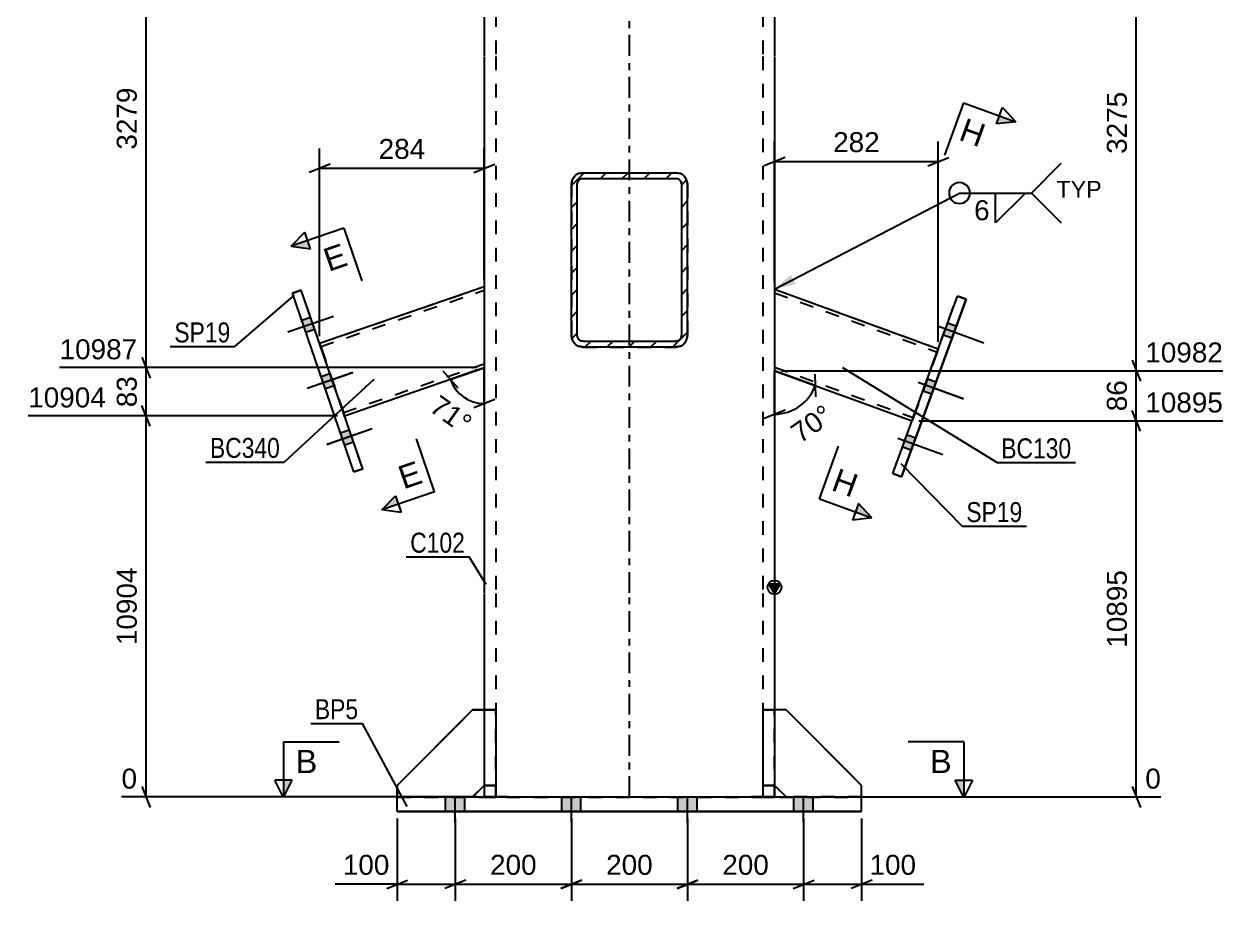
# Model space of a CAD drawing. Header units: millimetres. Extents: x -130 to 464, y -183 to 237.
# Drawn here: x 116.9 to 289.5, y -14.9 to 110.9 of the extents above; entities that cross this region are included whole.
import ezdxf

# ---------------------------------------------------------------- set-up
doc = ezdxf.new("R2010")
doc.units = ezdxf.units.MM
doc.linetypes.add('DXK_LINE_DOT2', pattern=[3.9198, 1.9599, -1.9599])
doc.linetypes.add('DXK_LINE_DOT3', pattern=[5.9187, 2.979, -0.9799, 0.9799, -0.9799])
doc.styles.add('Arial', font='ARIAL.TTF', dxfattribs={"height": 0.2})
doc.styles.add('Arial Narrow', font='ARIALN.TTF', dxfattribs={"height": 0.2})

# ---------------------------------------------------------------- blocks, each defined once
blk = doc.blocks.new('Bolt-284929128-3125 - 3003')
at = {"linetype": 'Continuous'}
for points in [[(158.6, 67.08), (158, 68.82), (156.74, 68.38), (157.34, 66.65)], [(158.6, 67.08), (158, 68.82), (156.74, 68.38), (157.34, 66.65)], [(158.6, 67.08), (158, 68.82), (156.74, 68.38), (157.34, 66.65)], [(161.38, 59.01), (160.78, 60.74), (159.52, 60.31), (160.12, 58.57)], [(161.38, 59.01), (160.78, 60.74), (159.52, 60.3), (160.12, 58.57)], [(164.16, 50.93), (163.56, 52.67), (162.3, 52.23), (162.9, 50.5)], [(164.16, 50.93), (163.56, 52.66), (162.3, 52.23), (162.9, 50.5)], [(164.16, 50.93), (163.56, 52.66), (162.3, 52.23), (162.9, 50.49)]]:
    blk.add_hatch(color=1, dxfattribs=at).paths.add_polyline_path(points)
at = {"color": 1, "linetype": 'Continuous'}
for p, q in [((154.75, 66.73), (161.29, 68.98)), ((154.75, 66.73), (161.29, 68.98)), ((154.75, 66.73), (161.29, 68.98)), ((156.74, 68.38), (158, 68.82)), ((156.74, 68.38), (158, 68.82)), ((156.74, 68.38), (158, 68.82)), ((157.34, 66.65), (158.6, 67.08)), ((157.34, 66.65), (158.6, 67.08)), ((157.34, 66.65), (158.6, 67.08)), ((157.53, 58.65), (164.07, 60.91)), ((157.53, 58.65), (164.07, 60.9)), ((159.52, 60.31), (160.78, 60.74)), ((159.52, 60.3), (160.78, 60.74)), ((160.12, 58.57), (161.38, 59.01)), ((160.12, 58.57), (161.38, 59.01)), ((160.31, 50.58), (166.85, 52.83)), ((160.31, 50.58), (166.85, 52.83)), ((160.31, 50.57), (166.85, 52.83)), ((162.3, 52.23), (163.56, 52.67)), ((162.3, 52.23), (163.56, 52.66)), ((162.3, 52.23), (163.56, 52.66)), ((162.9, 50.5), (164.16, 50.93)), ((162.9, 50.5), (164.16, 50.93)), ((162.9, 50.49), (164.16, 50.93))]:
    blk.add_line(p, q, dxfattribs=at)
blk = doc.blocks.new('Bolt-284929128-3104 - 3003')
at = {"linetype": 'Continuous'}
for points in [[(250.07, 65.83), (250.69, 67.55), (249.44, 68.01), (248.81, 66.29)], [(250.07, 65.83), (250.69, 67.55), (249.44, 68.01), (248.81, 66.29)], [(250.07, 65.83), (250.69, 67.55), (249.44, 68.01), (248.81, 66.28)], [(247.14, 57.8), (247.77, 59.53), (246.52, 59.98), (245.89, 58.26)], [(247.14, 57.8), (247.77, 59.52), (246.52, 59.98), (245.89, 58.26)], [(244.22, 49.78), (244.85, 51.5), (243.6, 51.96), (242.97, 50.23)], [(244.22, 49.78), (244.85, 51.5), (243.6, 51.96), (242.97, 50.23)], [(244.22, 49.78), (244.85, 51.5), (243.6, 51.95), (242.97, 50.23)]]:
    blk.add_hatch(color=1, dxfattribs=at).paths.add_polyline_path(points)
at = {"color": 1, "linetype": 'Continuous'}
for p, q in [((248.11, 67.52), (254.61, 65.15)), ((248.11, 67.52), (254.61, 65.15)), ((248.11, 67.52), (254.61, 65.15)), ((249.44, 68.01), (250.69, 67.55)), ((249.44, 68.01), (250.69, 67.55)), ((249.44, 68.01), (250.69, 67.55)), ((248.81, 66.29), (250.07, 65.83)), ((248.81, 66.29), (250.07, 65.83)), ((248.81, 66.28), (250.07, 65.83)), ((245.19, 59.49), (251.69, 57.13)), ((245.19, 59.49), (251.69, 57.12)), ((246.52, 59.98), (247.77, 59.53)), ((246.52, 59.98), (247.77, 59.52)), ((245.89, 58.26), (247.14, 57.8)), ((245.89, 58.26), (247.14, 57.8)), ((243.6, 51.96), (244.85, 51.5)), ((243.6, 51.96), (244.85, 51.5)), ((243.6, 51.95), (244.85, 51.5)), ((242.26, 51.47), (248.76, 49.1)), ((242.26, 51.46), (248.76, 49.1)), ((242.26, 51.46), (248.76, 49.1)), ((242.97, 50.23), (244.22, 49.78)), ((242.97, 50.23), (244.22, 49.78)), ((242.97, 50.23), (244.22, 49.78))]:
    blk.add_line(p, q, dxfattribs=at)
blk = doc.blocks.new('Part-284929128-3010 - 3003')
at = {"color": 2, "linetype": 'Continuous'}
for p, q in [((226.26, 12.5), (224.59, 12.5)), ((237.09, 1.67), (226.26, 12.5)), ((226.26, 12.5), (226.26, 12.5)), ((226.26, 0.01), (224.59, 1.67)), ((237.09, 0.01), (237.09, 1.67))]:
    blk.add_line(p, q, dxfattribs=at)
at = {"color": 7, "linetype": 'DXK_LINE_DOT2'}
for p, q in [((224.59, 12.5), (224.59, 1.67)), ((226.26, 12.5), (224.59, 12.5)), ((226.26, 12.5), (237.09, 1.67)), ((226.26, 0), (224.59, 1.67)), ((226.26, 0), (226.26, 0.01)), ((226.26, 0), (237.09, 0)), ((226.26, 0), (226.26, 0)), ((237.09, 0), (226.26, 0)), ((237.09, 0), (237.09, 0.01)), ((237.09, 0.01), (237.09, 0)), ((237.09, 0), (237.09, 0))]:
    blk.add_line(p, q, dxfattribs=at)
blk = doc.blocks.new('Part-284929128-3011 - 3003')
at = {"color": 2, "linetype": 'Continuous'}
for p, q in [((182.93, 12.5), (182.93, 12.5)), ((184.59, 12.5), (182.93, 12.5)), ((182.93, 12.5), (182.93, 0.01)), ((184.59, 12.5), (184.59, 12.5)), ((184.59, 12.5), (184.59, 0.01)), ((184.59, 1.67), (182.93, 1.67)), ((182.93, 0.01), (184.59, 0.01))]:
    blk.add_line(p, q, dxfattribs=at)
at = {"color": 7, "linetype": 'DXK_LINE_DOT2'}
for p, q in [((182.93, 12.5), (184.59, 12.5)), ((182.93, 1.67), (184.59, 1.67)), ((182.93, 1.67), (182.93, 0)), ((182.93, 0), (182.93, 0.01)), ((184.59, 0), (182.93, 0)), ((184.59, 1.67), (184.59, 0)), ((184.59, 0), (184.59, 0.01))]:
    blk.add_line(p, q, dxfattribs=at)
blk = doc.blocks.new('Part-284929128-3012 - 3003')
at = {"color": 7, "linetype": 'DXK_LINE_DOT2'}
for p, q in [((170.43, 1.66), (181.26, 12.5)), ((181.26, 12.5), (170.43, 1.66)), ((181.26, 12.5), (182.93, 12.5)), ((181.26, 12.5), (181.26, 12.5)), ((182.93, 12.5), (181.26, 12.5)), ((182.93, 12.5), (182.93, 1.66)), ((170.43, 0), (170.43, 1.66)), ((182.93, 1.66), (181.26, 0)), ((181.26, 0), (181.27, 0.01)), ((181.26, 0), (170.43, 0)), ((170.43, 0), (181.26, 0)), ((181.26, 0), (181.26, 0))]:
    blk.add_line(p, q, dxfattribs=at)
at = {"color": 2, "linetype": 'Continuous'}
blk.add_line((181.27, 0.01), (182.93, 1.66), dxfattribs=at)
blk = doc.blocks.new('Part-284929128-3026 - 3003')
at = {"color": 2, "linetype": 'Continuous'}
for p, q in [((170.43, -2.09), (170.43, 0.01)), ((170.43, 0.01), (237.09, 0.01)), ((237.09, -2.09), (237.09, 0.01)), ((170.43, -2.08), (170.43, -2.09)), ((237.09, -2.08), (170.43, -2.08)), ((170.43, -2.09), (237.09, -2.09)), ((237.09, -2.08), (237.09, -2.09))]:
    blk.add_line(p, q, dxfattribs=at)
at = {"color": 7, "linetype": 'DXK_LINE_DOT2'}
blk.add_line((170.43, -0.01), (237.09, -0.01), dxfattribs=at)
blk = doc.blocks.new('Part-284929128-3027 - 3003')
at = {"color": 7, "linetype": 'DXK_LINE_DOT2'}
for p, q in [((182.93, 12.5), (182.93, -0.01)), ((184.59, 12.5), (182.93, 12.5)), ((182.93, 12.5), (184.59, 12.5)), ((184.59, -0.01), (184.59, 12.5)), ((182.93, 1.66), (184.59, 1.66)), ((184.59, 1.66), (182.93, 1.66)), ((182.93, 0), (182.93, 0.01)), ((184.59, 0), (184.59, 0.01)), ((182.93, -0.01), (182.93, 0)), ((182.93, 0), (184.59, 0)), ((182.93, -0.01), (184.59, -0.01)), ((184.59, 0), (184.59, -0.01))]:
    blk.add_line(p, q, dxfattribs=at)
blk = doc.blocks.new('Part-284929128-3028 - 3003')
at = {"color": 2, "linetype": 'Continuous'}
for p, q in [((181.26, 12.5), (170.43, 1.67)), ((181.26, 12.5), (181.26, 12.5)), ((182.93, 12.5), (181.26, 12.5)), ((170.43, 1.67), (170.43, 1.67)), ((170.43, 1.67), (170.43, 0.01)), ((181.26, 0.01), (182.93, 1.67))]:
    blk.add_line(p, q, dxfattribs=at)
at = {"color": 7, "linetype": 'DXK_LINE_DOT2'}
for p, q in [((170.43, 1.67), (181.26, 12.5)), ((181.26, 12.5), (182.93, 12.5)), ((182.93, 12.5), (182.93, 1.67)), ((170.43, 0.01), (170.43, 0)), ((181.26, 0), (170.43, 0)), ((170.43, 0), (181.26, 0)), ((182.93, 1.67), (181.26, 0)), ((181.26, 0), (181.26, 0.01)), ((181.26, 0), (181.26, 0))]:
    blk.add_line(p, q, dxfattribs=at)
blk = doc.blocks.new('Part-284929128-3029 - 3003')
at = {"color": 7, "linetype": 'DXK_LINE_DOT2'}
for p, q in [((222.93, 12.5), (222.93, -0.01)), ((224.59, 12.5), (222.93, 12.5)), ((222.93, 12.5), (224.59, 12.5)), ((224.59, -0.01), (224.59, 12.5)), ((222.93, 1.66), (224.59, 1.66)), ((224.59, 1.66), (222.93, 1.66)), ((222.93, 0), (222.93, 0.01)), ((224.59, 0), (224.59, 0.01)), ((222.93, -0.01), (222.93, 0)), ((222.93, 0), (224.59, 0)), ((222.93, -0.01), (224.59, -0.01)), ((224.59, 0), (224.59, -0.01))]:
    blk.add_line(p, q, dxfattribs=at)
blk = doc.blocks.new('Part-284929128-3149 - 3003')
at = {"linetype": 'Continuous'}
blk.add_hatch(color=2, dxfattribs=at).paths.add_polyline_path([(224.59, 29.17), (223.79, 30.57), (225.39, 30.57)])
at = {"color": 2, "linetype": 'Continuous'}
for p, q in [((182.93, 155.52), (182.93, 106.31)), ((224.59, 155.52), (224.59, 106.31)), ((182.93, 106.21), (182.93, 29.27)), ((224.59, 106.21), (224.59, 29.27)), ((224.59, 29.17), (223.79, 30.57)), ((223.79, 30.57), (225.39, 30.57)), ((225.39, 30.57), (224.59, 29.17)), ((182.93, 29.17), (182.93, 12.5)), ((224.59, 29.17), (224.59, 12.5))]:
    blk.add_line(p, q, dxfattribs=at)
at = {"color": 7, "linetype": 'DXK_LINE_DOT2'}
for p, q in [((184.59, 155.52), (184.59, 106.31)), ((222.93, 155.52), (222.93, 106.31)), ((184.59, 106.21), (184.59, 29.27)), ((222.93, 106.21), (222.93, 29.27)), ((184.59, 29.17), (184.59, 0)), ((222.93, 29.17), (222.93, 0)), ((182.93, 12.5), (182.93, 0)), ((224.59, 12.5), (224.59, 0)), ((182.93, 0), (182.93, 0)), ((183.18, 0), (182.93, 0)), ((183.9, 0), (183.18, 0)), ((184.98, 0), (183.9, 0)), ((184.59, 0), (184.59, 0.01)), ((184.59, 0), (184.59, 0)), ((184.59, 0), (184.72, 0)), ((184.72, 0), (185.08, 0)), ((186.26, 0), (184.98, 0)), ((185.08, 0), (185.62, 0)), ((185.62, 0), (186.26, 0)), ((186.26, 0), (221.26, 0)), ((186.26, 0), (221.26, 0)), ((221.26, 0), (221.9, 0)), ((222.53, 0), (221.26, 0)), ((221.9, 0), (222.44, 0)), ((222.44, 0), (222.8, 0)), ((223.62, 0), (222.53, 0)), ((222.8, 0), (222.93, 0)), ((222.93, 0), (222.93, 0.01)), ((222.93, 0), (222.93, 0)), ((224.34, 0), (223.62, 0)), ((224.59, 0), (224.34, 0)), ((224.59, 0), (224.59, 0)), ((182.93, 0), (183.18, 0)), ((183.18, 0), (183.9, 0)), ((183.9, 0), (184.98, 0)), ((184.72, 0), (184.59, 0)), ((185.08, 0), (184.72, 0)), ((184.98, 0), (186.26, 0)), ((185.62, 0), (185.08, 0)), ((186.26, 0), (185.62, 0)), ((186.26, 0), (221.26, 0)), ((186.26, 0), (221.26, 0)), ((221.9, 0), (221.26, 0)), ((221.26, 0), (222.53, 0)), ((222.44, 0), (221.9, 0)), ((222.8, 0), (222.44, 0)), ((222.53, 0), (223.62, 0)), ((222.93, 0), (222.8, 0)), ((223.62, 0), (224.34, 0)), ((224.34, 0), (224.59, 0))]:
    blk.add_line(p, q, dxfattribs=at)
at = {"color": 7, "linetype": 'DXK_LINE_DOT3'}
for p, q in [((203.76, 106.31), (203.76, 155.52)), ((203.76, 29.27), (203.76, 106.21)), ((203.76, 0), (203.76, 29.17))]:
    blk.add_line(p, q, dxfattribs=at)
at = {"color": 2, "linetype": 'Continuous'}
blk.add_circle((224.59, 30.07), 1, dxfattribs=at)
blk = doc.blocks.new('Part-284929128-3161 - 3003')
at = {"color": 2, "linetype": 'Continuous'}
for p, q in [((241.57, 46.4), (250.84, 71.85)), ((252.09, 71.39), (242.83, 45.94)), ((242.83, 45.94), (252.09, 71.39)), ((252.09, 71.39), (250.84, 71.85)), ((252.09, 71.39), (252.09, 71.39)), ((252.09, 71.39), (252.09, 71.39)), ((241.57, 46.39), (241.57, 46.4)), ((241.57, 46.39), (241.57, 46.4)), ((241.57, 46.4), (242.83, 45.94)), ((242.83, 45.94), (241.57, 46.39)), ((242.83, 45.94), (242.83, 45.94))]:
    blk.add_line(p, q, dxfattribs=at)
at = {"color": 7, "linetype": 'DXK_LINE_DOT2'}
for p, q in [((241.57, 46.4), (250.84, 71.84)), ((250.84, 71.84), (250.84, 71.85)), ((250.84, 71.84), (252.09, 71.39))]:
    blk.add_line(p, q, dxfattribs=at)
blk = doc.blocks.new('Part-284929128-3065 - 3003')
at = {"color": 2, "linetype": 'Continuous'}
for p, q in [((159.29, 65.07), (182.93, 73.21)), ((162.87, 54.67), (182.93, 61.58)), ((162.87, 54.67), (182.93, 61.58))]:
    blk.add_line(p, q, dxfattribs=at)
at = {"color": 7, "linetype": 'DXK_LINE_DOT2'}
for p, q in [((159.29, 65.07), (182.93, 73.21)), ((159.45, 64.6), (182.93, 72.68)), ((159.45, 64.6), (182.93, 72.68)), ((182.93, 73.21), (182.93, 61.58)), ((159.29, 65.07), (159.29, 65.07)), ((159.29, 65.07), (159.31, 65)), ((159.31, 65), (159.29, 65.07)), ((159.31, 65), (159.38, 64.8)), ((159.38, 64.8), (159.31, 65)), ((159.38, 64.8), (159.49, 64.49)), ((159.49, 64.49), (159.38, 64.8)), ((159.45, 64.6), (159.45, 64.6)), ((159.45, 64.6), (159.5, 64.46)), ((159.45, 64.6), (159.46, 64.57)), ((159.46, 64.57), (159.55, 64.31)), ((159.49, 64.49), (162.69, 55.18)), ((159.49, 64.49), (162.67, 55.26)), ((159.5, 64.46), (162.66, 55.28)), ((159.55, 64.31), (162.66, 55.29)), ((162.71, 55.15), (182.93, 62.11)), ((162.71, 55.15), (182.93, 62.11)), ((162.66, 55.29), (162.71, 55.15)), ((162.69, 55.18), (162.66, 55.28)), ((162.77, 54.95), (162.67, 55.26)), ((162.71, 55.15), (162.69, 55.18)), ((162.69, 55.18), (162.77, 54.95)), ((162.71, 55.15), (162.71, 55.15)), ((162.77, 54.95), (162.84, 54.74)), ((162.84, 54.75), (162.77, 54.95)), ((162.87, 54.67), (162.84, 54.75)), ((162.84, 54.74), (162.87, 54.67)), ((162.87, 54.67), (162.87, 54.67)), ((162.87, 54.67), (162.87, 54.67))]:
    blk.add_line(p, q, dxfattribs=at)
blk = doc.blocks.new('Part-284929128-3071 - 3003')
at = {"color": 2, "linetype": 'Continuous'}
for p, q in [((222.93, 12.5), (222.93, 12.5)), ((224.59, 12.5), (222.93, 12.5)), ((222.93, 12.5), (222.93, 0.01)), ((224.59, 12.5), (224.59, 12.5)), ((224.59, 12.5), (224.59, 0.01)), ((224.59, 1.67), (222.93, 1.67)), ((222.93, 0.01), (224.59, 0.01))]:
    blk.add_line(p, q, dxfattribs=at)
at = {"color": 7, "linetype": 'DXK_LINE_DOT2'}
for p, q in [((222.93, 12.5), (224.59, 12.5)), ((222.93, 1.67), (224.59, 1.67)), ((222.93, 1.67), (222.93, 0)), ((222.93, 0), (222.93, 0.01)), ((224.59, 0), (222.93, 0)), ((224.59, 1.67), (224.59, 0)), ((224.59, 0), (224.59, 0.01))]:
    blk.add_line(p, q, dxfattribs=at)
blk = doc.blocks.new('Part-284929128-3072 - 3003')
at = {"color": 7, "linetype": 'DXK_LINE_DOT2'}
for p, q in [((226.26, 12.5), (224.59, 12.5)), ((224.59, 12.5), (224.59, 1.66)), ((226.26, 12.5), (224.59, 12.5)), ((237.09, 1.66), (226.26, 12.5)), ((226.26, 12.5), (226.26, 12.5)), ((226.26, 12.5), (237.09, 1.66)), ((226.26, 0), (224.59, 1.66)), ((226.26, 0), (226.25, 0.01)), ((237.09, 0), (237.09, 1.66)), ((237.09, 0), (237.09, 0.01)), ((226.26, 0), (237.09, 0)), ((226.26, 0), (226.26, 0)), ((226.26, 0), (237.09, 0))]:
    blk.add_line(p, q, dxfattribs=at)
at = {"color": 2, "linetype": 'Continuous'}
blk.add_line((226.25, 0.01), (224.59, 1.66), dxfattribs=at)
blk = doc.blocks.new('Part-284929128-3087 - 3003')
at = {"color": 2, "linetype": 'Continuous'}
for p, q in [((224.59, 72.84), (248.09, 64.29)), ((224.59, 61.13), (244.32, 53.95)), ((224.59, 61.13), (244.32, 53.95))]:
    blk.add_line(p, q, dxfattribs=at)
at = {"color": 7, "linetype": 'DXK_LINE_DOT2'}
for p, q in [((224.59, 72.84), (224.59, 61.13)), ((224.59, 72.84), (248.09, 64.29)), ((224.59, 72.31), (247.91, 63.82)), ((224.59, 72.31), (247.91, 63.82)), ((247.99, 64.01), (247.87, 63.71)), ((247.91, 63.82), (247.99, 64.01)), ((248.06, 64.22), (247.99, 64.01)), ((247.99, 64.01), (248.06, 64.22)), ((248.09, 64.29), (248.06, 64.22)), ((248.06, 64.22), (248.09, 64.29)), ((248.09, 64.29), (248.09, 64.29)), ((247.91, 63.82), (244.51, 54.46)), ((247.87, 63.71), (244.53, 54.53)), ((247.86, 63.68), (244.54, 54.56)), ((247.86, 63.68), (244.6, 54.71)), ((247.86, 63.68), (247.9, 63.78)), ((247.9, 63.78), (247.86, 63.68)), ((247.9, 63.78), (247.91, 63.82)), ((247.91, 63.82), (247.9, 63.78)), ((247.91, 63.82), (247.91, 63.82)), ((224.59, 61.67), (244.49, 54.42)), ((224.59, 61.66), (244.49, 54.42)), ((244.35, 54.02), (244.32, 53.95)), ((244.32, 53.95), (244.35, 54.02)), ((244.32, 53.95), (244.32, 53.95)), ((244.32, 53.95), (244.32, 53.95)), ((244.42, 54.23), (244.35, 54.02)), ((244.35, 54.02), (244.42, 54.23)), ((244.53, 54.53), (244.42, 54.23)), ((244.42, 54.23), (244.51, 54.46)), ((244.51, 54.46), (244.49, 54.42)), ((244.49, 54.42), (244.51, 54.46)), ((244.49, 54.42), (244.49, 54.42)), ((244.54, 54.56), (244.51, 54.46)), ((244.51, 54.46), (244.54, 54.56)), ((244.54, 54.56), (244.6, 54.71))]:
    blk.add_line(p, q, dxfattribs=at)
blk = doc.blocks.new('Part-284929128-3167 - 3003')
at = {"linetype": 'Continuous'}
h = blk.add_hatch(dxfattribs=at)
h.set_pattern_fill('', scale=0.7, style=0, pattern_type=0)
h.set_pattern_definition([(45, (211.9683, 88.5133), (-1.57154, 1.57154), [])])
h.paths.add_polyline_path([(212.1, 87.88), (211.97, 88.51), (211.61, 89.05), (211.07, 89.42), (210.43, 89.54), (197.1, 89.54), (196.46, 89.42), (195.92, 89.05), (195.56, 88.51), (195.43, 87.88), (195.43, 66.21), (195.56, 65.57), (195.92, 65.03), (196.46, 64.67), (197.1, 64.54), (210.43, 64.54), (211.07, 64.67), (211.61, 65.03), (211.97, 65.57), (212.1, 66.21)])
h.paths.add_polyline_path([(211.2, 65.89), (211.02, 65.62), (210.75, 65.44), (210.43, 65.38), (197.1, 65.38), (196.78, 65.44), (196.51, 65.62), (196.33, 65.89), (196.26, 66.21), (196.26, 87.88), (196.33, 88.19), (196.51, 88.46), (196.78, 88.65), (197.1, 88.71), (210.43, 88.71), (210.75, 88.65), (211.02, 88.46), (211.2, 88.19), (211.26, 87.88), (211.26, 66.21)])
at = {"color": 7, "linetype": 'DXK_LINE_DOT2'}
for p, q in [((195.43, 87.87), (195.56, 88.51)), ((196.33, 88.19), (196.26, 87.87)), ((196.33, 88.19), (196.33, 88.19)), ((196.46, 89.41), (197.1, 89.54)), ((197.1, 89.54), (210.43, 89.54)), ((197.1, 89.54), (197.1, 89.54)), ((210.43, 89.54), (210.43, 89.54)), ((210.43, 89.54), (211.07, 89.41)), ((211.2, 88.19), (211.2, 88.19)), ((211.26, 87.87), (211.2, 88.19)), ((211.97, 88.51), (212.1, 87.87)), ((195.43, 87.87), (195.43, 87.88)), ((195.43, 87.87), (195.43, 66.21)), ((196.26, 87.87), (196.26, 87.88)), ((196.26, 66.21), (196.26, 87.87)), ((211.26, 87.87), (211.26, 87.88)), ((211.26, 66.21), (211.26, 87.87)), ((212.1, 87.88), (212.1, 66.21)), ((195.56, 65.57), (195.43, 66.21)), ((196.26, 66.21), (196.26, 66.21)), ((196.26, 66.21), (196.33, 65.89)), ((211.2, 65.89), (211.26, 66.21)), ((211.26, 66.21), (211.26, 66.21)), ((212.1, 66.21), (211.97, 65.57)), ((195.56, 65.57), (195.56, 65.57)), ((196.78, 65.44), (197.1, 65.37)), ((197.1, 65.37), (197.1, 65.38)), ((197.1, 65.37), (210.43, 65.37)), ((210.43, 65.37), (210.75, 65.44)), ((210.43, 65.37), (210.43, 65.38)), ((211.97, 65.57), (211.97, 65.57))]:
    blk.add_line(p, q, dxfattribs=at)
at = {"color": 2, "linetype": 'Continuous'}
for p, q in [((195.56, 88.51), (195.43, 87.88)), ((196.26, 87.88), (196.33, 88.19)), ((197.1, 89.54), (196.46, 89.42)), ((197.1, 88.71), (196.78, 88.64)), ((196.78, 88.65), (197.1, 88.71)), ((197.1, 89.54), (210.43, 89.54)), ((197.1, 88.71), (197.1, 88.71)), ((197.1, 88.71), (210.43, 88.71)), ((197.1, 88.71), (210.43, 88.71)), ((211.07, 89.42), (210.43, 89.54)), ((210.43, 88.71), (210.43, 88.71)), ((210.75, 88.64), (210.43, 88.71)), ((210.43, 88.71), (210.75, 88.65)), ((211.2, 88.19), (211.26, 87.88)), ((212.1, 87.88), (211.97, 88.51)), ((195.43, 66.21), (195.43, 87.88)), ((196.26, 66.21), (196.26, 87.88)), ((211.26, 66.21), (211.26, 87.88)), ((212.1, 66.21), (212.1, 87.88)), ((195.43, 66.21), (195.56, 65.57)), ((196.33, 65.89), (196.26, 66.21)), ((211.26, 66.21), (211.2, 65.89)), ((211.97, 65.57), (212.1, 66.21)), ((197.1, 64.54), (196.46, 64.67)), ((196.46, 64.67), (197.1, 64.54)), ((197.1, 65.38), (196.78, 65.44)), ((197.1, 65.38), (210.43, 65.38)), ((197.1, 64.54), (210.43, 64.54)), ((197.1, 64.54), (197.1, 64.54)), ((197.1, 64.54), (210.43, 64.54)), ((210.75, 65.44), (210.43, 65.38)), ((211.07, 64.67), (210.43, 64.54)), ((210.43, 64.54), (211.07, 64.67)), ((210.43, 64.54), (210.43, 64.54))]:
    blk.add_line(p, q, dxfattribs=at)
at = {"color": 7, "linetype": 'DXK_LINE_DOT3'}
blk.add_line((203.76, 77.04), (203.76, 77.04), dxfattribs=at)
at = {"color": 2, "linetype": 'Continuous'}
for centre, radius, start, end in [((197.1, 87.88), 1.67, 112.5, 157.5), ((197.1, 87.88), 0.833, 112.5, 157.5), ((197.1, 87.87), 0.833, 112.5, 157.5), ((210.43, 87.88), 0.833, 22.5, 67.5), ((210.43, 87.87), 0.833, 22.5, 67.5), ((210.43, 87.88), 1.67, 22.5, 67.5), ((197.1, 66.21), 0.833, 202.5, 247.5), ((210.43, 66.21), 0.833, 292.5, 337.5), ((197.1, 66.21), 1.67, 202.5, 247.5), ((197.1, 66.21), 1.67, 202.5, 247.5), ((210.43, 66.21), 1.67, 292.5, 337.5), ((210.43, 66.21), 1.67, 292.5, 337.5)]:
    blk.add_arc(centre, radius, start, end, dxfattribs=at)
at = {"color": 7, "linetype": 'DXK_LINE_DOT2'}
for centre, radius, start, end in [((197.1, 87.87), 1.67, 112.5, 157.5), ((210.43, 87.87), 1.67, 22.5, 67.5), ((197.1, 66.21), 0.833, 202.5, 247.5), ((210.43, 66.21), 0.833, 292.5, 337.5)]:
    blk.add_arc(centre, radius, start, end, dxfattribs=at)
blk = doc.blocks.new('Bolt-284929128-3105 - 3003')
at = {"linetype": 'Continuous'}
for points in [[(177.38, -2.08), (180.13, -2.08), (180.13, 0), (177.38, 0)], [(177.38, -2.08), (180.13, -2.08), (180.13, 0), (177.38, 0)], [(194.05, -2.08), (196.8, -2.08), (196.8, 0), (194.05, 0)], [(210.72, -2.08), (213.47, -2.08), (213.47, 0), (210.72, 0)], [(227.38, -2.08), (230.13, -2.08), (230.13, 0), (227.38, 0)], [(227.38, -2.08), (230.13, -2.08), (230.13, 0), (227.38, 0)], [(177.38, -2.09), (180.13, -2.09), (180.13, 0), (177.38, 0)], [(177.38, -2.08), (180.13, -2.08), (180.13, 0), (177.38, 0)], [(194.05, -2.09), (196.8, -2.09), (196.8, 0), (194.05, 0)], [(210.72, -2.09), (213.47, -2.09), (213.47, 0), (210.72, 0)], [(227.38, -2.09), (230.13, -2.09), (230.13, 0), (227.38, 0)], [(227.38, -2.08), (230.13, -2.08), (230.13, 0), (227.38, 0)]]:
    blk.add_hatch(color=1, dxfattribs=at).paths.add_polyline_path(points)
at = {"color": 1, "linetype": 'Continuous'}
for p, q in [((177.38, -2.08), (177.38, 0)), ((177.38, -2.08), (177.38, 0)), ((178.76, -3.67), (178.76, 0)), ((178.76, -3.66), (178.76, 0)), ((180.13, -2.08), (180.13, 0)), ((180.13, -2.08), (180.13, 0)), ((194.05, -2.08), (194.05, 0)), ((195.43, -3.66), (195.43, 0)), ((196.8, -2.08), (196.8, 0)), ((210.72, -2.08), (210.72, 0)), ((212.09, -3.66), (212.09, 0)), ((213.47, -2.08), (213.47, 0)), ((227.38, -2.08), (227.38, 0)), ((227.38, -2.08), (227.38, 0)), ((228.76, -3.67), (228.76, 0)), ((228.76, -3.66), (228.76, 0)), ((230.13, -2.08), (230.13, 0)), ((230.13, -2.08), (230.13, 0)), ((177.38, -2.09), (177.38, 0)), ((177.38, -2.08), (177.38, 0)), ((178.76, -3.67), (178.76, 0)), ((178.76, -3.67), (178.76, 0)), ((180.13, -2.09), (180.13, 0)), ((180.13, -2.08), (180.13, 0)), ((194.05, -2.09), (194.05, 0)), ((195.43, -3.67), (195.43, 0)), ((196.8, -2.09), (196.8, 0)), ((210.72, -2.09), (210.72, 0)), ((212.09, -3.67), (212.09, 0)), ((213.47, -2.09), (213.47, 0)), ((227.38, -2.09), (227.38, 0)), ((227.38, -2.08), (227.38, 0)), ((228.76, -3.67), (228.76, 0)), ((228.76, -3.67), (228.76, 0)), ((230.13, -2.09), (230.13, 0)), ((230.13, -2.08), (230.13, 0))]:
    blk.add_line(p, q, dxfattribs=at)
blk = doc.blocks.new('Part-284929128-3114 - 3003')
at = {"color": 7, "linetype": 'DXK_LINE_DOT2'}
for p, q in [((195.56, 88.5), (195.43, 87.87)), ((196.26, 87.87), (196.33, 88.18)), ((196.33, 88.18), (196.33, 88.18)), ((197.1, 89.53), (196.46, 89.41)), ((196.78, 88.64), (197.1, 88.7)), ((197.1, 89.53), (210.43, 89.53)), ((197.1, 89.53), (197.1, 89.53)), ((197.1, 88.7), (197.1, 88.7)), ((197.1, 88.7), (210.43, 88.7)), ((210.43, 89.53), (210.43, 89.53)), ((211.07, 89.41), (210.43, 89.53)), ((210.43, 88.7), (210.43, 88.7)), ((210.43, 88.7), (210.75, 88.64)), ((211.2, 88.18), (211.2, 88.18)), ((211.2, 88.18), (211.26, 87.87)), ((212.1, 87.87), (211.97, 88.5)), ((195.43, 87.87), (195.43, 66.2)), ((196.26, 87.86), (196.26, 87.87)), ((196.26, 66.2), (196.26, 87.87)), ((211.26, 87.86), (211.26, 87.87)), ((211.26, 66.2), (211.26, 87.87)), ((212.1, 87.87), (212.1, 66.2)), ((195.43, 66.2), (195.56, 65.56)), ((196.26, 66.2), (196.26, 66.2)), ((196.33, 65.88), (196.26, 66.2)), ((211.26, 66.2), (211.2, 65.88)), ((211.26, 66.2), (211.26, 66.2)), ((211.97, 65.56), (212.1, 66.2)), ((195.56, 65.56), (195.56, 65.56)), ((196.46, 64.66), (197.1, 64.53)), ((197.1, 65.37), (196.78, 65.43)), ((197.1, 65.36), (197.1, 65.37)), ((197.1, 65.37), (210.43, 65.37)), ((197.1, 64.53), (210.43, 64.53)), ((197.1, 64.53), (197.1, 64.53)), ((210.75, 65.43), (210.43, 65.37)), ((210.43, 65.36), (210.43, 65.37)), ((210.43, 64.53), (211.07, 64.66)), ((210.43, 64.53), (210.43, 64.53)), ((211.97, 65.56), (211.97, 65.56))]:
    blk.add_line(p, q, dxfattribs=at)
at = {"color": 7, "linetype": 'DXK_LINE_DOT3'}
blk.add_line((203.76, 77.03), (203.76, 77.03), dxfattribs=at)
at = {"color": 7, "linetype": 'DXK_LINE_DOT2'}
for centre, radius, start, end in [((197.1, 87.87), 1.67, 112.5, 157.5), ((197.1, 87.87), 0.833, 112.5, 157.5), ((210.43, 87.87), 0.833, 22.5, 67.5), ((210.43, 87.87), 1.67, 22.5, 67.5), ((197.1, 66.2), 0.833, 202.5, 247.5), ((210.43, 66.2), 0.833, 292.5, 337.5), ((197.1, 66.2), 1.67, 202.5, 247.5), ((210.43, 66.2), 1.67, 292.5, 337.5)]:
    blk.add_arc(centre, radius, start, end, dxfattribs=at)
blk = doc.blocks.new('Part-284929128-3124 - 3003')
at = {"color": 2, "linetype": 'Continuous'}
for p, q in [((156.67, 72.68), (155.41, 72.25)), ((165.49, 47.07), (156.67, 72.68)), ((164.23, 46.64), (155.41, 72.25)), ((164.23, 46.63), (155.41, 72.24)), ((165.49, 47.07), (164.23, 46.63)), ((164.23, 46.64), (165.49, 47.07)), ((164.23, 46.63), (164.23, 46.64)), ((165.49, 47.07), (165.48, 47.07)), ((165.49, 47.07), (165.49, 47.07))]:
    blk.add_line(p, q, dxfattribs=at)
at = {"color": 7, "linetype": 'DXK_LINE_DOT2'}
for p, q in [((155.41, 72.24), (156.67, 72.68)), ((165.48, 47.07), (156.67, 72.68)), ((156.67, 72.68), (156.67, 72.68)), ((155.41, 72.24), (155.41, 72.25))]:
    blk.add_line(p, q, dxfattribs=at)
blk = doc.blocks.new('StraightDimension-284929128-3471 - 3003')
at = {"color": 7, "linetype": 'Continuous'}
for p, q in [((159.29, 66.07), (159.29, 93.02)), ((182.93, 74.21), (182.93, 93.02)), ((160.79, 90.77), (157.79, 89.57)), ((159.29, 90.17), (182.93, 90.17)), ((181.43, 89.57), (184.43, 90.77))]:
    blk.add_line(p, q, dxfattribs=at)
at = {"color": 0}
blk.add_wipeout([(175.04, 90.92), (175.04, 95.12), (167.17, 95.12), (167.17, 90.92)], dxfattribs=at)
at = {"color": 3, "style": 'Arial'}
blk.add_text('284', height=2.865, dxfattribs=at).set_placement((167.77, 91.52))
blk = doc.blocks.new('AngleDimension-284929128-3198 - 3003')
at = {"color": 7, "linetype": 'Continuous'}
for p, q in [((230.43, 59.01), (224.59, 61.13)), ((224.59, 54.92), (224.59, 61.13)), ((225.53, 60.79), (230.43, 59.01)), ((230.38, 60.62), (230.48, 57.39)), ((223.09, 54.32), (226.09, 55.52))]:
    blk.add_line(p, q, dxfattribs=at)
blk.add_arc((224.59, 61.13), 6.22, 270, 340, dxfattribs=at)
at = {"color": 0}
blk.add_wipeout([(234.05, 53.94), (231.64, 57.38), (225.71, 53.23), (228.11, 49.79)], dxfattribs=at)
at = {"color": 3, "style": 'Arial'}
blk.add_text('70°', height=2.865, rotation=35.002, dxfattribs=at).set_placement((228.26, 50.62))
blk = doc.blocks.new('AngleDimension-284929128-3210 - 3003')
at = {"color": 7, "linetype": 'Continuous'}
for p, q in [((177, 61.12), (179.11, 58.67)), ((178.05, 59.9), (182.93, 61.57)), ((181.98, 61.25), (178.05, 59.9)), ((182.93, 56.42), (182.93, 61.57)), ((184.43, 57.02), (181.43, 55.82))]:
    blk.add_line(p, q, dxfattribs=at)
blk.add_arc((182.93, 61.57), 5.15, 198.9969, 270, dxfattribs=at)
at = {"color": 0}
blk.add_wipeout([(179.92, 51.12), (182.36, 54.54), (176.46, 58.75), (174.02, 55.33)], dxfattribs=at)
at = {"color": 3, "style": 'Arial'}
blk.add_text('71°', height=2.865, rotation=-35.5005, dxfattribs=at).set_placement((174.86, 55.47))
blk = doc.blocks.new('StraightDimension-284929128-3320 - 3003')
at = {"color": 7, "linetype": 'Continuous'}
for p, q in [((277.1, 130.74), (275.9, 133.74)), ((246.23, 132.24), (288.92, 132.24)), ((276.5, 61.13), (276.5, 132.24)), ((275.9, 62.63), (277.1, 59.63)), ((225.59, 61.13), (288.92, 61.13))]:
    blk.add_line(p, q, dxfattribs=at)
at = {"color": 0, "linetype": 'Continuous'}
blk.add_wipeout([(289.52, 132.84), (289.52, 137.04), (277.2, 137.04), (277.2, 132.84)], dxfattribs=at)
at = {"color": 0}
blk.add_wipeout([(275.75, 101.73), (271.55, 101.73), (271.55, 91.64), (275.75, 91.64)], dxfattribs=at)
at = {"color": 3, "linetype": 'Continuous', "style": 'Arial'}
blk.add_text('14257', height=2.865, dxfattribs=at).set_placement((277.8, 133.44))
at = {"color": 3, "style": 'Arial'}
blk.add_text('3275', height=2.865, rotation=90.0002, dxfattribs=at).set_placement((275.15, 92.24))
blk = doc.blocks.new('StraightDimension-284929128-3335 - 3003')
at = {"color": 7, "linetype": 'Continuous'}
for p, q in [((275.9, 62.63), (277.1, 59.63)), ((225.59, 61.13), (288.92, 61.13)), ((276.5, 53.95), (276.5, 61.13)), ((277.1, 52.45), (275.9, 55.45)), ((245.32, 53.95), (288.92, 53.95))]:
    blk.add_line(p, q, dxfattribs=at)
at = {"color": 0, "linetype": 'Continuous'}
blk.add_wipeout([(289.52, 61.73), (289.52, 65.93), (277.2, 65.93), (277.2, 61.73)], dxfattribs=at)
at = {"color": 0}
blk.add_wipeout([(275.75, 60.37), (271.55, 60.37), (271.55, 54.72), (275.75, 54.72)], dxfattribs=at)
at = {"color": 3, "linetype": 'Continuous', "style": 'Arial'}
blk.add_text('10982', height=2.865, dxfattribs=at).set_placement((277.8, 62.33))
at = {"color": 3, "style": 'Arial'}
blk.add_text('86', height=2.865, rotation=90.0002, dxfattribs=at).set_placement((275.15, 55.32))
blk = doc.blocks.new('StraightDimension-284929128-3350 - 3003')
at = {"color": 7, "linetype": 'Continuous'}
for p, q in [((277.1, 52.45), (275.9, 55.45)), ((245.32, 53.95), (288.92, 53.95)), ((276.5, 0), (276.5, 53.95)), ((275.9, 1.5), (277.1, -1.5)), ((225.59, 0), (280.02, 0))]:
    blk.add_line(p, q, dxfattribs=at)
at = {"color": 0, "linetype": 'Continuous'}
for points in [[(289.52, 54.55), (289.52, 58.75), (277.2, 58.75), (277.2, 54.55)], [(280.62, 0.6), (280.62, 4.8), (277.2, 4.8), (277.2, 0.6)]]:
    blk.add_wipeout(points, dxfattribs=at)
at = {"color": 0}
blk.add_wipeout([(275.75, 33.13), (271.55, 33.13), (271.55, 20.81), (275.75, 20.81)], dxfattribs=at)
at = {"color": 3, "linetype": 'Continuous', "style": 'Arial'}
for s, height, p in [('10895', 2.865, (277.8, 55.15)), ('0', 2.87, (277.8, 1.2))]:
    blk.add_text(s, height=height, dxfattribs=at).set_placement(p)
at = {"color": 3, "style": 'Arial'}
blk.add_text('10895', height=2.865, rotation=90.0002, dxfattribs=at).set_placement((275.15, 21.41))
blk = doc.blocks.new('StraightDimension-284929128-3385 - 3003')
at = {"color": 7, "linetype": 'Continuous'}
for p, q in [((161, 132.99), (117.48, 132.99)), ((135, 131.49), (133.8, 134.49)), ((134.4, 61.58), (134.4, 132.99)), ((133.8, 63.08), (135, 60.08)), ((181.93, 61.58), (121.98, 61.58))]:
    blk.add_line(p, q, dxfattribs=at)
at = {"color": 0, "linetype": 'Continuous'}
blk.add_wipeout([(129.2, 133.59), (129.2, 137.79), (116.88, 137.79), (116.88, 133.59)], dxfattribs=at)
at = {"color": 0}
blk.add_wipeout([(133.65, 102.33), (129.45, 102.33), (129.45, 92.24), (133.65, 92.24)], dxfattribs=at)
at = {"color": 3, "linetype": 'Continuous', "style": 'Arial'}
blk.add_text('14266', height=2.865, dxfattribs=at).set_placement((117.48, 134.19))
at = {"color": 3, "style": 'Arial'}
blk.add_text('3279', height=2.865, rotation=90.0002, dxfattribs=at).set_placement((133.05, 92.84))
blk = doc.blocks.new('StraightDimension-284929128-3400 - 3003')
at = {"color": 7, "linetype": 'Continuous'}
for p, q in [((133.8, 63.08), (135, 60.08)), ((181.93, 61.58), (121.98, 61.58)), ((134.4, 54.67), (134.4, 61.58)), ((135, 53.17), (133.8, 56.17)), ((161.87, 54.67), (117.48, 54.67))]:
    blk.add_line(p, q, dxfattribs=at)
at = {"color": 0, "linetype": 'Continuous'}
blk.add_wipeout([(133.7, 62.18), (133.7, 66.38), (121.38, 66.38), (121.38, 62.18)], dxfattribs=at)
at = {"color": 0}
blk.add_wipeout([(133.65, 60.95), (129.45, 60.95), (129.45, 55.3), (133.65, 55.3)], dxfattribs=at)
at = {"color": 3, "linetype": 'Continuous', "style": 'Arial'}
blk.add_text('10987', height=2.865, dxfattribs=at).set_placement((121.98, 62.78))
at = {"color": 3, "style": 'Arial'}
blk.add_text('83', height=2.865, rotation=90.0002, dxfattribs=at).set_placement((133.05, 55.9))
blk = doc.blocks.new('StraightDimension-284929128-3415 - 3003')
at = {"color": 7, "linetype": 'Continuous'}
for p, q in [((135, 53.17), (133.8, 56.17)), ((161.87, 54.67), (117.48, 54.67)), ((134.4, 0), (134.4, 54.67)), ((133.8, 1.5), (135, -1.5)), ((181.93, 0), (130.87, 0))]:
    blk.add_line(p, q, dxfattribs=at)
at = {"color": 0, "linetype": 'Continuous'}
for points in [[(129.2, 55.27), (129.2, 59.47), (116.88, 59.47), (116.88, 55.27)], [(133.7, 0.6), (133.7, 4.8), (130.27, 4.8), (130.27, 0.6)]]:
    blk.add_wipeout(points, dxfattribs=at)
at = {"color": 0}
blk.add_wipeout([(133.65, 33.49), (129.45, 33.49), (129.45, 21.18), (133.65, 21.18)], dxfattribs=at)
at = {"color": 3, "linetype": 'Continuous', "style": 'Arial'}
for s, height, p in [('10904', 2.865, (117.48, 55.87)), ('0', 2.87, (130.87, 1.2))]:
    blk.add_text(s, height=height, dxfattribs=at).set_placement(p)
at = {"color": 3, "style": 'Arial'}
blk.add_text('10904', height=2.865, rotation=90.0002, dxfattribs=at).set_placement((133.05, 21.78))
blk = doc.blocks.new('StraightDimension-284929128-3422 - 3003')
at = {"color": 7, "linetype": 'Continuous'}
for p, q in [((170.43, -3.09), (170.43, -14.91)), ((178.76, -3.08), (178.76, -14.91)), ((168.93, -13.11), (171.93, -11.91)), ((180.26, -11.91), (177.26, -13.11)), ((170.43, -12.51), (178.76, -12.51))]:
    blk.add_line(p, q, dxfattribs=at)
at = {"color": 0}
blk.add_wipeout([(169.9, -11.76), (169.9, -7.56), (162.03, -7.56), (162.03, -11.76)], dxfattribs=at)
at = {"color": 7, "linetype": 'Continuous'}
blk.add_line((170.43, -12.51), (161.51, -12.51), dxfattribs=at)
blk.add_line((170.43, -12.51), (161.51, -12.51), dxfattribs=at)
at = {"color": 3, "style": 'Arial'}
blk.add_text('100', height=2.865, dxfattribs=at).set_placement((162.63, -11.16))
blk = doc.blocks.new('StraightDimension-284929128-3430 - 3003')
at = {"color": 7, "linetype": 'Continuous'}
for p, q in [((178.76, -3.08), (178.76, -14.91)), ((195.43, -3.09), (195.43, -14.91)), ((180.26, -11.91), (177.26, -13.11)), ((193.93, -13.11), (196.93, -11.91)), ((178.76, -12.51), (195.43, -12.51))]:
    blk.add_line(p, q, dxfattribs=at)
at = {"color": 0}
blk.add_wipeout([(191.03, -11.76), (191.03, -7.56), (183.16, -7.56), (183.16, -11.76)], dxfattribs=at)
at = {"color": 3, "style": 'Arial'}
blk.add_text('200', height=2.865, dxfattribs=at).set_placement((183.76, -11.16))
blk = doc.blocks.new('StraightDimension-284929128-3438 - 3003')
at = {"color": 7, "linetype": 'Continuous'}
for p, q in [((195.43, -3.09), (195.43, -14.91)), ((212.09, -3.09), (212.09, -14.91)), ((196.93, -11.91), (193.93, -13.11)), ((210.59, -13.11), (213.59, -11.91)), ((195.43, -12.51), (212.09, -12.51))]:
    blk.add_line(p, q, dxfattribs=at)
at = {"color": 0}
blk.add_wipeout([(207.69, -11.76), (207.69, -7.56), (199.82, -7.56), (199.82, -11.76)], dxfattribs=at)
at = {"color": 3, "style": 'Arial'}
blk.add_text('200', height=2.865, dxfattribs=at).set_placement((200.42, -11.16))
blk = doc.blocks.new('StraightDimension-284929128-3443 - 3003')
at = {"color": 7, "linetype": 'Continuous'}
for p, q in [((212.09, -3.09), (212.09, -14.91)), ((228.76, -3.08), (228.76, -14.91)), ((213.59, -11.91), (210.59, -13.11)), ((227.26, -13.11), (230.26, -11.91)), ((212.09, -12.51), (228.76, -12.51))]:
    blk.add_line(p, q, dxfattribs=at)
at = {"color": 0}
blk.add_wipeout([(224.36, -11.76), (224.36, -7.56), (216.49, -7.56), (216.49, -11.76)], dxfattribs=at)
at = {"color": 3, "style": 'Arial'}
blk.add_text('200', height=2.865, dxfattribs=at).set_placement((217.09, -11.16))
blk = doc.blocks.new('StraightDimension-284929128-3451 - 3003')
at = {"color": 7, "linetype": 'Continuous'}
for p, q in [((228.76, -3.08), (228.76, -14.91)), ((237.09, -3.09), (237.09, -14.91)), ((227.26, -13.11), (230.26, -11.91)), ((238.59, -11.91), (235.59, -13.11)), ((228.76, -12.51), (237.09, -12.51))]:
    blk.add_line(p, q, dxfattribs=at)
at = {"color": 0}
blk.add_wipeout([(245.49, -11.76), (245.49, -7.56), (237.62, -7.56), (237.62, -11.76)], dxfattribs=at)
at = {"color": 7, "linetype": 'Continuous'}
blk.add_line((237.09, -12.51), (246.01, -12.51), dxfattribs=at)
blk.add_line((237.09, -12.51), (246.01, -12.51), dxfattribs=at)
at = {"color": 3, "style": 'Arial'}
blk.add_text('100', height=2.865, dxfattribs=at).set_placement((238.22, -11.16))
blk = doc.blocks.new('StraightDimension-284929128-3460 - 3003')
at = {"color": 7, "linetype": 'Continuous'}
for p, q in [((224.59, 73.84), (224.59, 93.99)), ((248.09, 65.29), (248.09, 93.99)), ((226.09, 91.74), (223.09, 90.54)), ((246.59, 90.54), (249.59, 91.74)), ((224.59, 91.14), (248.09, 91.14))]:
    blk.add_line(p, q, dxfattribs=at)
at = {"color": 0}
blk.add_wipeout([(240.27, 91.89), (240.27, 96.09), (232.4, 96.09), (232.4, 91.89)], dxfattribs=at)
at = {"color": 3, "style": 'Arial'}
blk.add_text('282', height=2.865, dxfattribs=at).set_placement((233, 92.49))
blk = doc.blocks.new('Mark-284929128-3157 - 3003')
at = {"color": 0}
blk.add_wipeout([(260.16, 39.43), (260.16, 42.43), (252.12, 42.43), (252.12, 39.43)], dxfattribs=at)
blk.add_wipeout([(260.16, 39.43), (260.16, 42.43), (252.12, 42.43), (252.12, 39.43)], dxfattribs=at)
at = {"color": 30, "linetype": 'Continuous'}
for p, q in [((242.71, 47.82), (251.52, 38.83)), ((251.52, 38.83), (260.76, 38.83))]:
    blk.add_line(p, q, dxfattribs=at)
at = {"color": 3, "style": 'Arial Narrow'}
blk.add_text('SP19', height=2.863, dxfattribs=at).set_placement((252.12, 39.43))
blk = doc.blocks.new('Mark-284929128-3022 - 3003')
at = {"color": 0}
blk.add_wipeout([(164.83, 11.16), (164.83, 14.16), (158.62, 14.16), (158.62, 11.16)], dxfattribs=at)
blk.add_wipeout([(164.83, 11.16), (164.83, 14.16), (158.62, 14.16), (158.62, 11.16)], dxfattribs=at)
at = {"color": 30, "linetype": 'Continuous'}
for p in [(158.02, 10.56), (171.86, -1.38)]:
    blk.add_line(p, (165.43, 10.56), dxfattribs=at)
at = {"color": 3, "style": 'Arial Narrow'}
blk.add_text('BP5', height=2.863, dxfattribs=at).set_placement((158.62, 11.16))
blk = doc.blocks.new('Mark-284929128-3145 - 3003')
at = {"color": 0}
blk.add_wipeout([(180.16, 35.04), (180.16, 38.04), (172.3, 38.04), (172.3, 35.04)], dxfattribs=at)
blk.add_wipeout([(180.16, 35.04), (180.16, 38.04), (172.3, 38.04), (172.3, 35.04)], dxfattribs=at)
at = {"color": 30, "linetype": 'Continuous'}
for p in [(171.7, 34.44), (183.19, 30.49)]:
    blk.add_line(p, (180.76, 34.44), dxfattribs=at)
at = {"color": 3, "style": 'Arial Narrow'}
blk.add_text('C102', height=2.863, dxfattribs=at).set_placement((172.3, 35.04))
blk = doc.blocks.new('Mark-284929128-3061 - 3003')
at = {"color": 0}
blk.add_wipeout([(153.61, 48.64), (153.61, 51.64), (143.56, 51.64), (143.56, 48.64)], dxfattribs=at)
blk.add_wipeout([(153.61, 48.64), (153.61, 51.64), (143.56, 51.64), (143.56, 48.64)], dxfattribs=at)
at = {"color": 30, "linetype": 'Continuous'}
for p in [(167.06, 59.9), (142.96, 48.04)]:
    blk.add_line(p, (154.21, 48.04), dxfattribs=at)
at = {"color": 3, "style": 'Arial Narrow'}
blk.add_text('BC340', height=2.863, dxfattribs=at).set_placement((143.56, 48.64))
blk = doc.blocks.new('Mark-284929128-3083 - 3003')
at = {"color": 0}
blk.add_wipeout([(267.18, 48.57), (267.18, 51.57), (257.13, 51.57), (257.13, 48.57)], dxfattribs=at)
blk.add_wipeout([(267.18, 48.57), (267.18, 51.57), (257.13, 51.57), (257.13, 48.57)], dxfattribs=at)
at = {"color": 30, "linetype": 'Continuous'}
for p, q in [((234.34, 61.58), (256.53, 47.97)), ((256.53, 47.97), (267.78, 47.97))]:
    blk.add_line(p, q, dxfattribs=at)
at = {"color": 3, "style": 'Arial Narrow'}
blk.add_text('BC130', height=2.863, dxfattribs=at).set_placement((257.13, 48.57))
blk = doc.blocks.new('SectionMark-284929128-3520 - 3003')
at = {"linetype": 'Continuous'}
blk.add_hatch(color=6, dxfattribs=at).paths.add_polyline_path([(256.45, 96.53), (256.88, 97.7), (259.23, 96.85)])
at = {"color": 6, "linetype": 'Continuous'}
for p, q in [((256.45, 96.53), (257.31, 98.88)), ((257.31, 98.88), (259.23, 96.85)), ((259.23, 96.85), (256.45, 96.53)), ((238.55, 40.04), (235.77, 39.72))]:
    blk.add_line(p, q, dxfattribs=at)
at = {"color": 0, "linetype": 'Continuous'}
for points in [[(254.02, 93.16), (255.22, 96.44), (252.05, 97.6), (250.86, 94.31)], [(235.74, 42.93), (236.93, 46.22), (233.77, 47.37), (232.57, 44.08)]]:
    blk.add_wipeout(points, dxfattribs=at)
at = {"linetype": 'Continuous'}
blk.add_hatch(color=6, dxfattribs=at).paths.add_polyline_path([(236.2, 40.9), (236.63, 42.07), (238.55, 40.04)])
at = {"color": 6, "linetype": 'Continuous'}
for p, q in [((251.71, 99.58), (248.97, 92.07)), ((251.71, 99.58), (259.23, 96.85)), ((231.03, 42.78), (233.77, 50.3)), ((231.03, 42.78), (238.55, 40.04)), ((236.63, 42.07), (235.77, 39.72)), ((238.55, 40.04), (236.63, 42.07))]:
    blk.add_line(p, q, dxfattribs=at)
at = {"color": 3, "linetype": 'Continuous', "style": 'Arial'}
for p in [(250.86, 94.31), (232.57, 44.08)]:
    blk.add_text('H', height=3.34, rotation=-20.002, dxfattribs=at).set_placement(p)
blk = doc.blocks.new('Mark-284929128-3120 - 3003')
at = {"color": 0}
blk.add_wipeout([(146.49, 65.2), (146.49, 68.2), (138.45, 68.2), (138.45, 65.2)], dxfattribs=at)
blk.add_wipeout([(146.49, 65.2), (146.49, 68.2), (138.45, 68.2), (138.45, 65.2)], dxfattribs=at)
at = {"color": 30, "linetype": 'Continuous'}
for p in [(155.64, 71.95), (137.85, 64.6)]:
    blk.add_line(p, (147.09, 64.6), dxfattribs=at)
at = {"color": 3, "style": 'Arial Narrow'}
blk.add_text('SP19', height=2.863, dxfattribs=at).set_placement((138.45, 65.2))
blk = doc.blocks.new('SectionMark-284929128-3516 - 3003')
at = {"linetype": 'Continuous'}
for points in [[(157.56, 79.81), (157.97, 78.63), (155.2, 78.99)], [(170.17, 43.18), (170.58, 42), (168.22, 41.18)]]:
    blk.add_hatch(color=6, dxfattribs=at).paths.add_polyline_path(points)
at = {"color": 6, "linetype": 'Continuous'}
for p, q in [((155.2, 78.99), (157.16, 80.99)), ((157.97, 78.63), (157.16, 80.99)), ((155.2, 78.99), (157.97, 78.63)), ((168.22, 41.18), (170.17, 43.18)), ((170.17, 43.18), (170.99, 40.82)), ((170.99, 40.82), (168.22, 41.18))]:
    blk.add_line(p, q, dxfattribs=at)
at = {"color": 0, "linetype": 'Continuous'}
for points in [[(163.53, 76.31), (162.39, 79.62), (159.45, 78.6), (160.59, 75.3)], [(174.27, 45.12), (173.13, 48.43), (170.19, 47.41), (171.33, 44.1)]]:
    blk.add_wipeout(points, dxfattribs=at)
at = {"color": 6, "linetype": 'Continuous'}
for p, q in [((162.76, 81.6), (155.2, 78.99)), ((162.76, 81.6), (165.37, 74.03)), ((175.78, 43.79), (173.18, 51.35)), ((175.78, 43.79), (168.22, 41.18))]:
    blk.add_line(p, q, dxfattribs=at)
at = {"color": 3, "linetype": 'Continuous', "style": 'Arial'}
for p in [(160.59, 75.3), (171.33, 44.1)]:
    blk.add_text('E', height=3.34, rotation=18.9993, dxfattribs=at).set_placement(p)
blk = doc.blocks.new('SectionMark-284929128-3518 - 3003')
at = {"linetype": 'Continuous'}
for points in [[(154.1, 2.42), (155.35, 2.42), (154.1, -0.08)], [(250.51, 2.42), (251.76, 2.42), (251.76, -0.08)]]:
    blk.add_hatch(color=6, dxfattribs=at).paths.add_polyline_path(points)
at = {"color": 6, "linetype": 'Continuous'}
for p, q in [((154.1, 7.92), (162.1, 7.92)), ((154.1, 7.92), (154.1, -0.08)), ((251.76, 7.92), (243.76, 7.92)), ((251.76, 7.92), (251.76, -0.08)), ((154.1, -0.08), (152.85, 2.42)), ((155.35, 2.42), (152.85, 2.42)), ((154.1, -0.08), (155.35, 2.42)), ((250.51, 2.42), (253.01, 2.42)), ((251.76, -0.08), (250.51, 2.42)), ((253.01, 2.42), (251.76, -0.08))]:
    blk.add_line(p, q, dxfattribs=at)
at = {"color": 0, "linetype": 'Continuous'}
for points in [[(158.96, 3.42), (158.96, 6.92), (155.85, 6.92), (155.85, 3.42)], [(250.01, 3.42), (250.01, 6.92), (246.9, 6.92), (246.9, 3.42)]]:
    blk.add_wipeout(points, dxfattribs=at)
at = {"color": 3, "linetype": 'Continuous', "style": 'Arial'}
for p in [(155.85, 3.42), (246.9, 3.42)]:
    blk.add_text('B', height=3.34, dxfattribs=at).set_placement(p)
blk = doc.blocks.new('WeldMark-284929128-3524 - 3003')
at = {"linetype": 'Continuous'}
blk.add_hatch(color=30, dxfattribs=at).paths.add_polyline_path([(227.6, 73.56), (224.59, 72.84), (226.91, 74.89)])
at = {"color": 3, "linetype": 'Continuous'}
for q in [(265.74, 90.9), (265.74, 82.33)]:
    blk.add_line((261.45, 86.62), q, dxfattribs=at)
at = {"color": 30, "linetype": 'Continuous'}
blk.add_line((224.59, 72.84), (251.13, 86.62), dxfattribs=at)
at = {"color": 3, "linetype": 'Continuous'}
blk.add_arc((251.13, 86.62), 1.5, 90, 270, dxfattribs=at)
at = {"color": 0}
blk.add_wipeout([(255.65, 82.52), (255.65, 85.92), (253.03, 85.92), (253.03, 82.52)], dxfattribs=at)
at = {"color": 30, "linetype": 'Continuous'}
blk.add_line((251.13, 86.62), (261.45, 86.62), dxfattribs=at)
at = {"color": 3, "linetype": 'Continuous'}
for p, q in [((256.31, 86.62), (260.6, 86.62)), ((260.6, 86.62), (256.31, 82.33)), ((256.31, 82.33), (256.31, 86.62))]:
    blk.add_line(p, q, dxfattribs=at)
blk.add_arc((251.13, 86.62), 1.5, 270, 90, dxfattribs=at)
at = {"color": 3, "style": 'Arial'}
blk.add_text('6', height=2.87, dxfattribs=at).set_placement((253.23, 82.72))
at = {"color": 0, "linetype": 'Continuous'}
blk.add_wipeout([(271.53, 85.97), (271.53, 88.47), (265.05, 88.47), (265.05, 85.97)], dxfattribs=at)
blk.add_wipeout([(271.53, 85.97), (271.53, 88.47), (265.05, 88.47), (265.05, 85.97)], dxfattribs=at)
at = {"color": 3, "linetype": 'Continuous', "style": 'Arial'}
blk.add_text('TYP', height=2.388, dxfattribs=at).set_placement((265.05, 85.97))

msp = doc.modelspace()

# ---------------------------------------------------------------- block references
for name in ['Part-284929128-3149 - 3003', 'Part-284929128-3167 - 3003', 'Part-284929128-3114 - 3003', 'Part-284929128-3124 - 3003', 'Part-284929128-3065 - 3003', 'Part-284929128-3087 - 3003', 'Part-284929128-3161 - 3003', 'Bolt-284929128-3125 - 3003', 'Bolt-284929128-3104 - 3003', 'Part-284929128-3012 - 3003', 'Part-284929128-3028 - 3003', 'Part-284929128-3011 - 3003', 'Part-284929128-3027 - 3003', 'Part-284929128-3029 - 3003', 'Part-284929128-3071 - 3003', 'Part-284929128-3010 - 3003', 'Part-284929128-3072 - 3003', 'Part-284929128-3026 - 3003', 'Bolt-284929128-3105 - 3003']:
    msp.add_blockref(name, (0, 0))

# ---------------------------------------------------------------- next in the draw order: block references
for name in ['StraightDimension-284929128-3471 - 3003', 'AngleDimension-284929128-3210 - 3003', 'AngleDimension-284929128-3198 - 3003', 'StraightDimension-284929128-3422 - 3003']:
    msp.add_blockref(name, (0, 0))

# ---------------------------------------------------------------- next in the draw order: block references
for name in ['StraightDimension-284929128-3385 - 3003', 'StraightDimension-284929128-3320 - 3003', 'StraightDimension-284929128-3430 - 3003']:
    msp.add_blockref(name, (0, 0))

# ---------------------------------------------------------------- next in the draw order: block references
for name in ['StraightDimension-284929128-3400 - 3003', 'StraightDimension-284929128-3335 - 3003', 'StraightDimension-284929128-3438 - 3003']:
    msp.add_blockref(name, (0, 0))

# ---------------------------------------------------------------- next in the draw order: block references
for name in ['StraightDimension-284929128-3460 - 3003', 'Mark-284929128-3120 - 3003', 'StraightDimension-284929128-3415 - 3003', 'StraightDimension-284929128-3350 - 3003', 'StraightDimension-284929128-3443 - 3003']:
    msp.add_blockref(name, (0, 0))

# ---------------------------------------------------------------- next in the draw order: block references
for name in ['Mark-284929128-3061 - 3003', 'Mark-284929128-3157 - 3003', 'Mark-284929128-3145 - 3003', 'Mark-284929128-3022 - 3003', 'StraightDimension-284929128-3451 - 3003']:
    msp.add_blockref(name, (0, 0))

# ---------------------------------------------------------------- next in the draw order: block references
for name in ['SectionMark-284929128-3516 - 3003', 'Mark-284929128-3083 - 3003', 'SectionMark-284929128-3518 - 3003']:
    msp.add_blockref(name, (0, 0))

# ---------------------------------------------------------------- next in the draw order: block references
msp.add_blockref('SectionMark-284929128-3520 - 3003', (0, 0))

# ---------------------------------------------------------------- next in the draw order: block references
msp.add_blockref('WeldMark-284929128-3524 - 3003', (0, 0))

doc.saveas('drawing.dxf')
